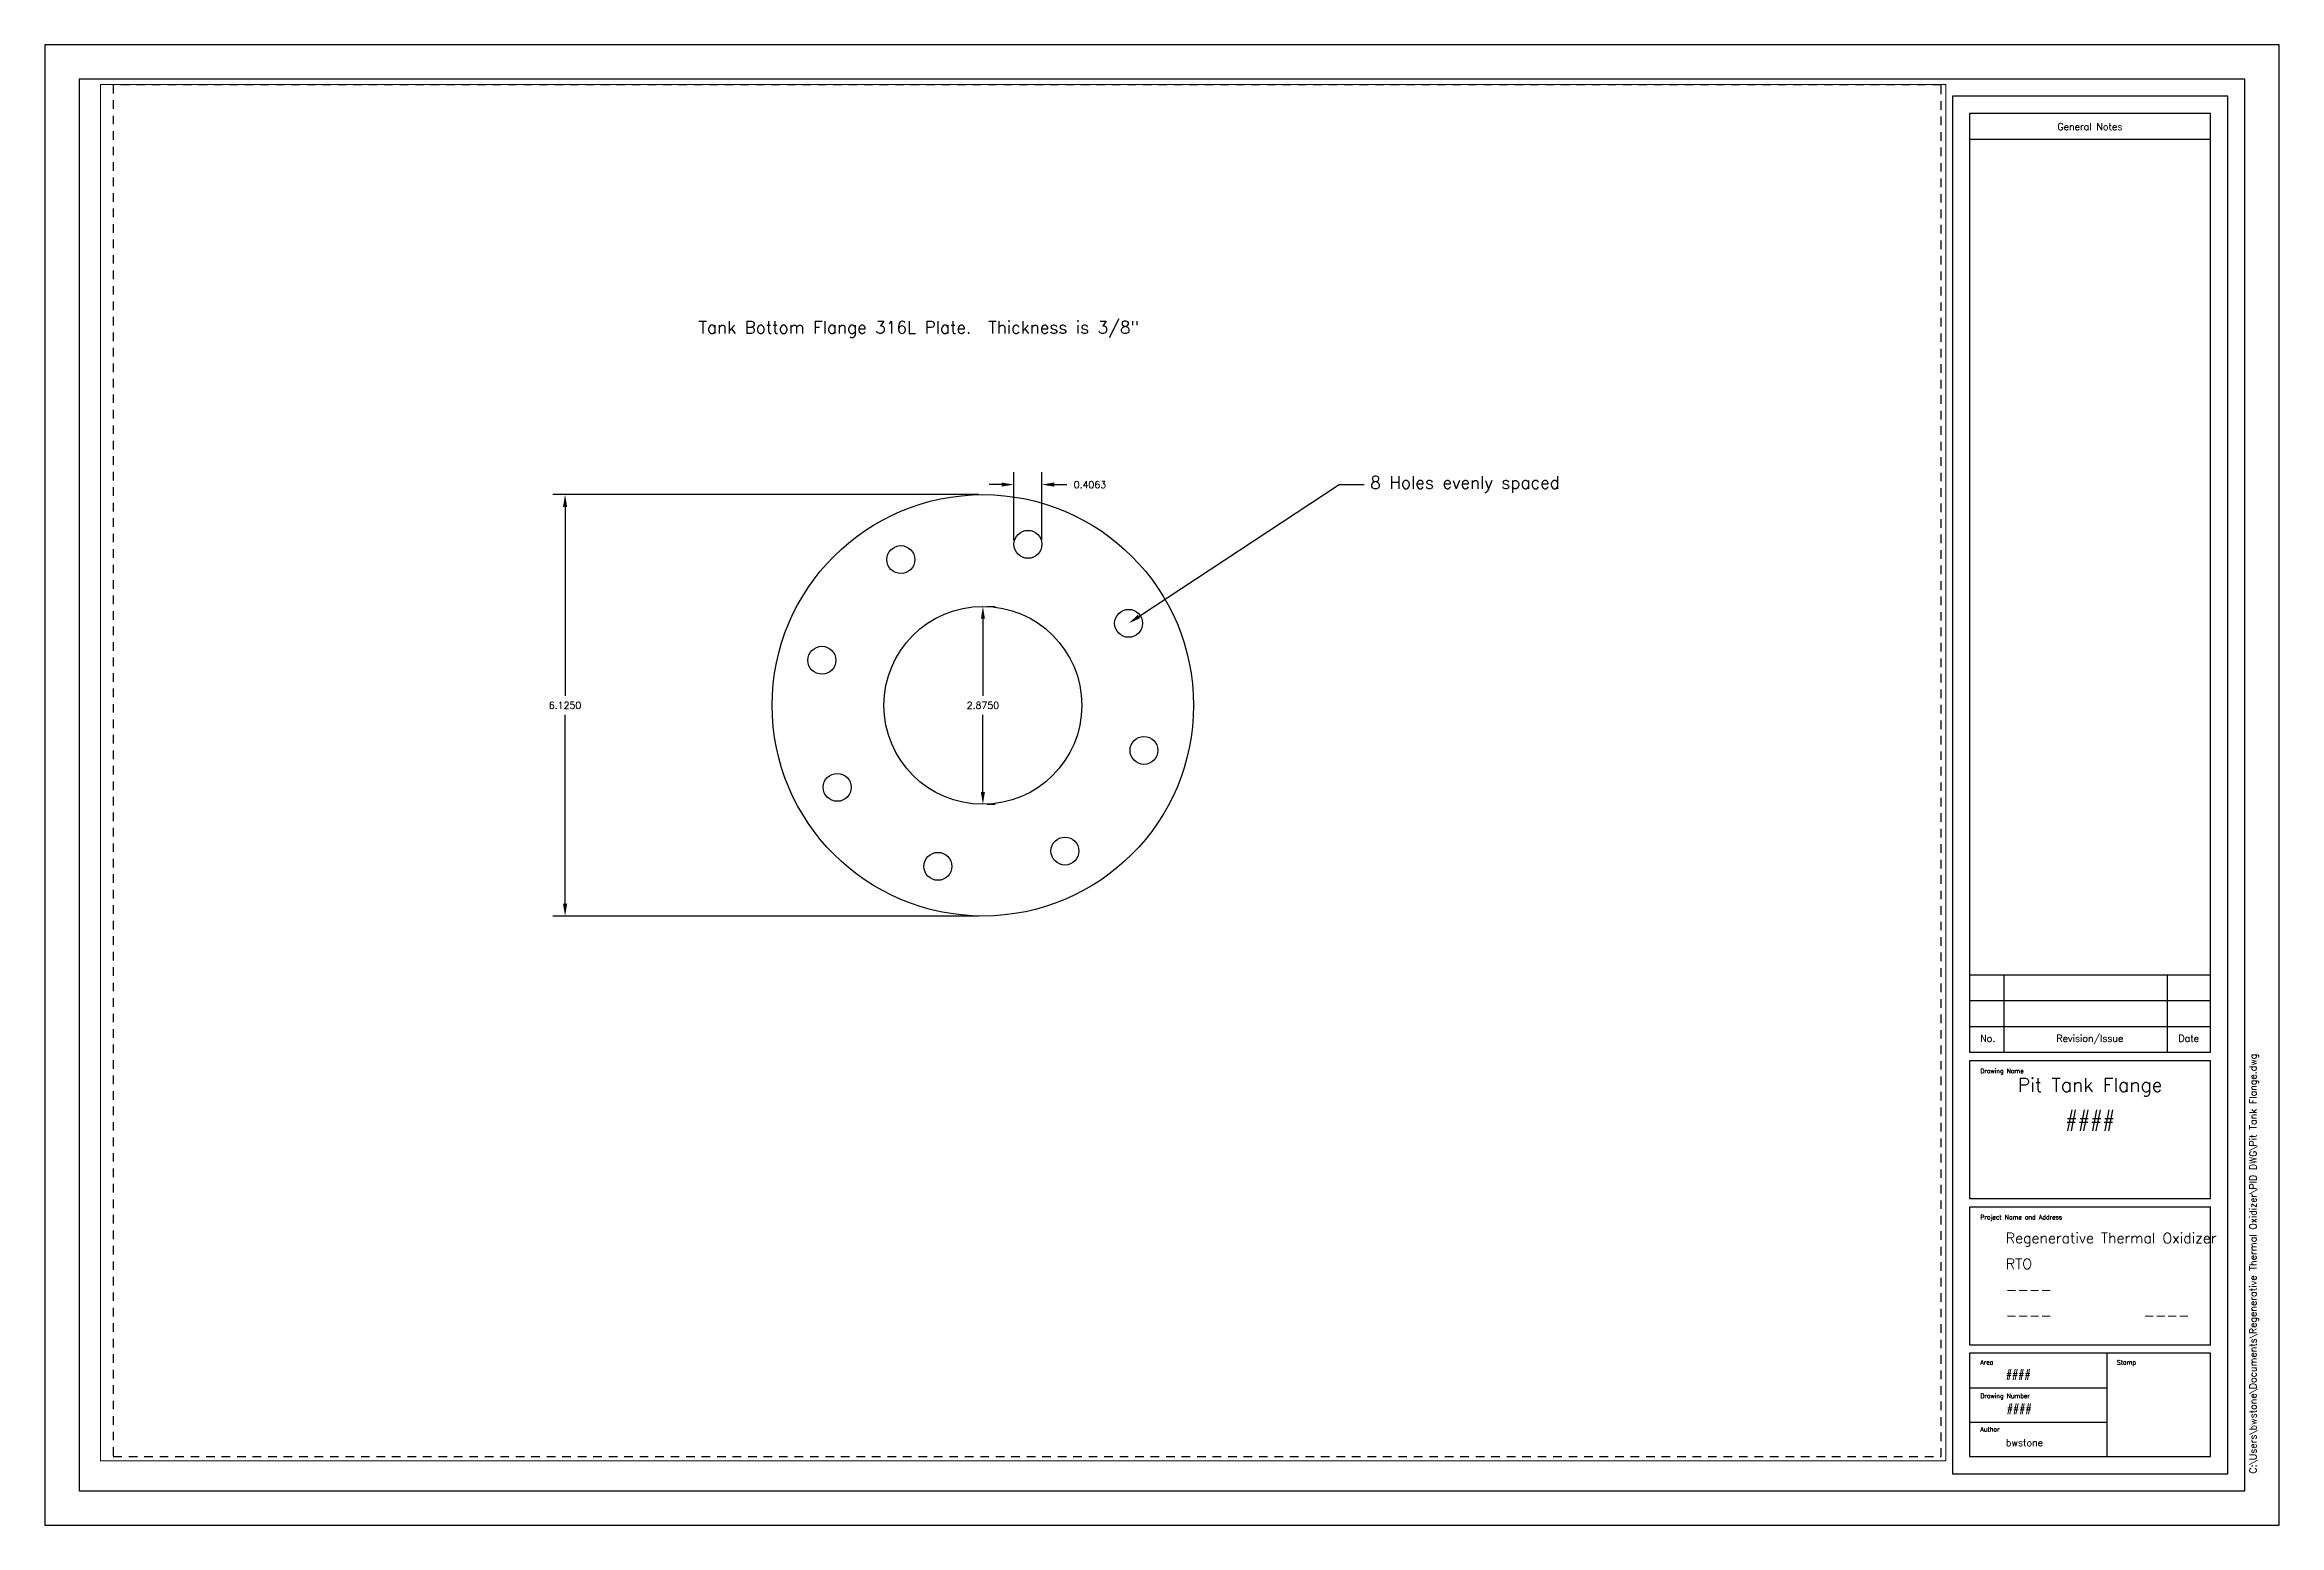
# Paper-space layout 'PID ANSI D Title Block' of a CAD drawing. Header units: inches. Extents: x 0 to 32.5, y 0 to 21.5.
# The model-space entities are those that its viewports show. They can reach past a viewport. Long polylines and large blocks are cut down to what shows.
import ezdxf
from ezdxf import colors
from ezdxf.entities.mleader import LeaderData, LeaderLine
from ezdxf.enums import TextEntityAlignment as Align
from ezdxf.math import Vec2, Vec3

# ---------------------------------------------------------------- set-up
doc = ezdxf.new("R2010")
doc.units = ezdxf.units.IN
doc.header["$MEASUREMENT"] = 0
doc.linetypes.add('HIDDEN2', pattern=[0.1875, 0.125, -0.0625])
doc.layers.add('no plot', color=41, linetype='HIDDEN2', plot=False)
doc.layers.add('Title Block', color=7, linetype='Continuous')
doc.styles.add('Roman', font='romans')
doc.styles.get("Standard").update_dxf_attribs({"font": 'romans.shx', "height": 0.1})
doc.dimstyles.get("Standard").update_dxf_attribs({"dimtxt": 0.18, "dimasz": 0.18, "dimexe": 0.18, "dimexo": 0.0625, "dimgap": 0.09, "dimtad": 0, "dimtih": 1, "dimtoh": 1, "dimdec": 4, "dimzin": 0, "dimdsep": 46, "dimtxsty": 'Standard', "dimcen": 0.09, "dimadec": 0, "dimazin": 0, "dimtfac": 1, "dimtdec": 4, "dimtofl": 0, "dimtmove": 0, "dimatfit": 3, "dimfxl": 1, "dimtolj": 1, "dimtzin": 0, "dimarcsym": 0})

# ---------------------------------------------------------------- blocks, each defined once
blk = doc.blocks.new('PID ANSI D titleblock')
for p, q in [((32.473, 21.518), (0, 21.518)), ((0, 21.518), (0, 0)), ((32.473, 0), (32.473, 21.518)), ((31.973, 21.018), (0.5, 21.018)), ((0.5, 21.018), (0.5, 0.5)), ((31.973, 0.5), (31.973, 21.018)), ((31.723, 20.768), (27.723, 20.768)), ((27.723, 20.768), (27.723, 0.75)), ((31.473, 20.518), (27.973, 20.518)), ((27.973, 20.518), (27.973, 6.875)), ((31.473, 6.875), (31.473, 20.518)), ((31.723, 0.75), (31.723, 20.768)), ((27.973, 20.143), (31.473, 20.143)), ((27.973, 8), (31.473, 8)), ((28.473, 6.875), (28.473, 8)), ((30.848, 6.875), (30.848, 8)), ((27.973, 7.625), (31.473, 7.625)), ((27.973, 7.25), (31.473, 7.25)), ((27.973, 6.875), (31.473, 6.875)), ((31.473, 6.75), (27.973, 6.75)), ((27.973, 6.75), (27.973, 4.75)), ((31.473, 4.75), (31.473, 6.75)), ((27.973, 4.75), (31.473, 4.75)), ((31.473, 4.625), (27.973, 4.625)), ((27.973, 4.625), (27.973, 2.625)), ((31.473, 2.625), (31.473, 4.625)), ((27.973, 2.625), (31.473, 2.625)), ((31.473, 2.5), (27.973, 2.5)), ((27.973, 2.5), (27.973, 1)), ((29.973, 1), (29.973, 2.5)), ((31.473, 1), (31.473, 2.5)), ((27.973, 2), (29.973, 2)), ((27.973, 1.5), (29.973, 1.5)), ((27.973, 1), (31.473, 1)), ((27.723, 0.75), (31.723, 0.75)), ((0.5, 0.5), (31.973, 0.5)), ((0, 0), (32.473, 0))]:
    blk.add_line(p, q)
at = {"style": 'Roman'}
for s, p in [('General Notes', (29.721, 20.326)), ('Revision/Issue', (29.721, 7.078)), ('No.', (28.237, 7.078)), ('Date', (31.157, 7.078))]:
    blk.add_text(s, height=0.1, dxfattribs=at).set_placement(p, align=Align.MIDDLE_CENTER)
for s, p in [('Drawing Name', (28.129, 6.571)), ('Project Name and Address', (28.129, 4.446)), ('Area', (28.129, 2.335)), ('Stamp', (30.113, 2.335)), ('Drawing Number', (28.129, 1.849)), ('Author', (28.129, 1.363))]:
    blk.add_text(s, height=0.065, dxfattribs=at).set_placement(p)
blk = doc.blocks.new('*D4')
at = {"color": 0, "lineweight": -2, "transparency": 16777216}
for p, q in [((13.572, 14.979), (7.383, 14.979)), ((7.562, 14.799), (7.562, 12.057)), ((7.562, 9.034), (7.562, 11.777)), ((13.572, 8.854), (7.383, 8.854))]:
    blk.add_line(p, q, dxfattribs=at)
at = {"color": 0, "transparency": 16777216}
for points in [[(7.532, 14.799), (7.593, 14.799), (7.562, 14.979)], [(7.532, 9.034), (7.593, 9.034), (7.562, 8.854)]]:
    blk.add_solid(points, dxfattribs=at)
at = {"layer": 'Defpoints', "color": 0, "transparency": 16777216}
for p in [(13.634, 14.979), (7.562, 8.854), (13.634, 8.854)]:
    blk.add_point(p, dxfattribs=at)
at = {"color": 0, "transparency": 16777216, "insert": (7.562, 11.917), "char_height": 0.1, "attachment_point": 5}
blk.add_mtext('\\A1;6.1250', dxfattribs=at)
blk = doc.blocks.new('*D5')
at = {"color": 0, "lineweight": -2, "transparency": 16777216}
for p, q in [((13.697, 13.354), (13.814, 13.354)), ((13.634, 13.174), (13.634, 12.057)), ((13.634, 10.659), (13.634, 11.777)), ((13.697, 10.479), (13.814, 10.479))]:
    blk.add_line(p, q, dxfattribs=at)
at = {"color": 0, "transparency": 16777216}
for points in [[(13.604, 13.174), (13.664, 13.174), (13.634, 13.354)], [(13.604, 10.659), (13.664, 10.659), (13.634, 10.479)]]:
    blk.add_solid(points, dxfattribs=at)
at = {"layer": 'Defpoints', "color": 0, "transparency": 16777216}
for p in [(13.634, 13.354), (13.634, 10.479), (13.634, 10.479)]:
    blk.add_point(p, dxfattribs=at)
at = {"color": 0, "transparency": 16777216, "insert": (13.634, 11.917), "char_height": 0.1, "attachment_point": 5}
blk.add_mtext('\\A1;2.8750', dxfattribs=at)
blk = doc.blocks.new('*D6')
at = {"color": 0, "lineweight": -2, "transparency": 16777216}
for p, q in [((14.085, 14.319), (14.085, 15.305)), ((14.492, 14.319), (14.492, 15.305)), ((13.905, 15.125), (13.725, 15.125)), ((14.672, 15.125), (14.852, 15.125))]:
    blk.add_line(p, q, dxfattribs=at)
at = {"color": 0, "transparency": 16777216}
for points in [[(13.905, 15.155), (13.905, 15.095), (14.085, 15.125)], [(14.672, 15.155), (14.672, 15.095), (14.492, 15.125)]]:
    blk.add_solid(points, dxfattribs=at)
at = {"layer": 'Defpoints', "color": 0, "transparency": 16777216}
for p in [(14.492, 15.125), (14.085, 14.257), (14.492, 14.257)]:
    blk.add_point(p, dxfattribs=at)
at = {"color": 0, "transparency": 16777216, "insert": (15.189, 15.125), "char_height": 0.1, "attachment_point": 5}
blk.add_mtext('\\A1;0.4063', dxfattribs=at)
blk = doc.blocks.new('*U2')
blk.add_circle((0, 0), 0.203)
blk = doc.blocks.new('*U3')
at = {"color": 0, "linetype": 'ByBlock', "lineweight": -2, "transparency": 16777216}
for p, rotation in [((11.445, 13.037), 315), ((13.292, 13.259), 269.9999999999999), ((14.755, 12.111), 225), ((14.978, 10.264), 180), ((10.52, 9.727), 44.99999999999996), ((11.983, 8.579), 89.99999999999997), ((13.829, 8.801), 134.9999999999999)]:
    blk.add_blockref('*U2', p, dxfattribs=dict(at, rotation=rotation))
blk.add_blockref('*U2', (10.297, 11.574), dxfattribs=at)

msp = doc.modelspace()

# ---------------------------------------------------------------- linework, layer by layer
for radius in [3.062, 1.438]:
    msp.add_circle((12.637, 10.919), radius)
at = {"layer": 'no plot'}
msp.add_lwpolyline([(0, 0), (26.562, 0), (26.562, 19.938), (0, 19.938)], close=True, dxfattribs=at)

# ---------------------------------------------------------------- block references
msp.add_blockref('*U3', (0, 0))

psp = doc.layouts.new('PID ANSI D Title Block')

# ---------------------------------------------------------------- block references
at = {"layer": 'Title Block'}
psp.add_blockref('PID ANSI D titleblock', (0, 0), dxfattribs=at)

# ---------------------------------------------------------------- texts
at = {"insert": (9.5, 17.5), "char_height": 0.18, "attachment_point": 1}
psp.add_mtext_dynamic_manual_height_columns('Tank Bottom Flange 316L Plate.  Thickness is 3/8"', width=11.25, gutter_width=0.5, heights=[0], dxfattribs=at)
at = {"layer": 'Title Block', "insert": (32.0411, 0.7522), "char_height": 0.1, "attachment_point": 1, "rotation": 90}
psp.add_mtext('C:\\\\Users\\\\bwstone\\\\Documents\\\\Regenerative Thermal Oxidizer\\\\PID DWG\\\\Pit Tank Flange.dwg', dxfattribs=at)
at = {"layer": 'Title Block'}
for s, insert, char_height, attachment_point in [('Pit Tank Flange', (29.72319, 6.5), 0.2, 2), ('Regenerative Thermal Oxidizer', (28.5, 4.25), 0.15, 1), ('RTO', (28.5, 3.875), 0.15, 1), ('----', (28.5, 3.5), 0.15, 1), ('----', (28.5, 3.125), 0.15, 1), ('----', (30.5, 3.125), 0.15, 1), ('####', (28.5, 2.25), 0.1, 1), ('####', (28.51321, 1.75), 0.1, 1), ('bwstone', (28.5, 1.25), 0.1, 1)]:
    psp.add_mtext(s, dxfattribs=dict(at, insert=insert, char_height=char_height, attachment_point=attachment_point))
at = {"layer": 'Title Block', "insert": (29.72319, 6), "char_height": 0.2, "width": 3.3027386, "attachment_point": 2}
psp.add_mtext('####', dxfattribs=at)

# ---------------------------------------------------------------- dimensions: what is measured, and where the dimension line sits
dim = psp.add_linear_dim(base=(14.4917420167, 15.125), p1=(14.0854920151, 14.2568810848), p2=(14.4917420167, 14.2568810848), dimstyle='Standard', override={"dimlfac": -1})
dim.commit()
dim.dimension.update_dxf_attribs({"geometry": '*D6', "text_midpoint": (15.1893610643, 15.125)})
for base, p1, p2, picture, middle in [((7.5625, 8.85421), (13.63401, 14.97921), (13.63401, 8.85421), '*D4', (7.5625, 11.91671)), ((13.63401, 10.47921), (13.63401, 13.35421), (13.63401, 10.47921), '*D5', (13.63401, 11.91671))]:
    dim = psp.add_linear_dim(base=base, p1=p1, p2=p2, angle=90, dimstyle='Standard', override={"dimlfac": -1})
    dim.commit()
    dim.dimension.update_dxf_attribs({"geometry": picture, "text_midpoint": middle})

# ---------------------------------------------------------------- leaders
ml = psp.add_multileader_mtext('Standard')
ml.set_content('8 Holes evenly spaced', color=256)
ml.set_leader_properties()
ml.build(insert=Vec2(0, 0))
ml.multileader.update_dxf_attribs({"text_right_attachment_type": 6, "dogleg_length": 0.36, "arrow_head_size": 0.18})
ctx = ml.context
ctx.base_point, ctx.char_height, ctx.arrow_head_size, ctx.landing_gap_size, ctx.plane_origin = Vec3(19.1725, 15.125), 0.18, 0.18, 0.09, Vec3(15.75163, 13.10858)
ctx.right_attachment = 6
notes = []
notes.append((ctx, [(0, (1, 1, 0), (18.8125, 15.125), (1, 0), 0.36, [(0, [(15.75163, 13.10858)], 0, [])])]))
ctx.mtext.insert, ctx.mtext.flow_direction = Vec3(19.2625, 15.245), 5
for ctx, leaders in notes:
    for number, flags, end, landing, length, lines in leaders:
        leader = LeaderData()
        leader.index, (leader.has_last_leader_line, leader.has_dogleg_vector, leader.attachment_direction) = number, flags
        leader.last_leader_point, leader.dogleg_vector, leader.dogleg_length = Vec3(end), Vec3(landing), length
        for number, points, colour, breaks in lines:
            line = LeaderLine()
            line.index, line.vertices, line.color, line.breaks = number, Vec3.list(points), colors.encode_raw_color(colour), breaks
            leader.lines.append(line)
        ctx.leaders.append(leader)

# ---------------------------------------------------------------- viewports
at = {"layer": '0', "color": 2}
psp.add_viewport(center=(14.21875, 10.9375), size=(26.8125, 20), view_center_point=(13.22208, 9.93971), view_height=19.9999999, dxfattribs=at)

doc.saveas('drawing.dxf')
